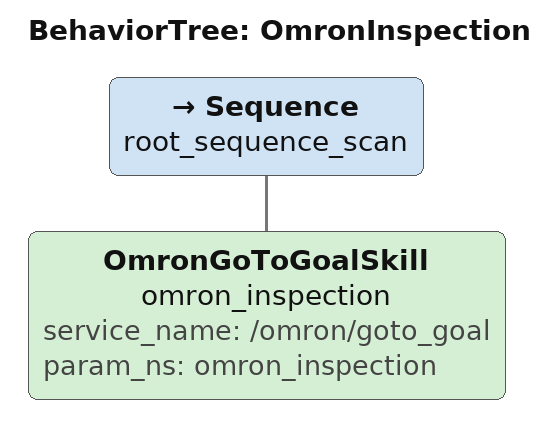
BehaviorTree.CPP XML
<root BTCPP_format="4" >
     <BehaviorTree ID="OmronInspection">
        <Sequence name="root_sequence_scan">
            <OmronGoToGoalSkill name="omron_inspection" service_name= "/omron/goto_goal" param_ns="omron_inspection"/>
        </Sequence>
     </BehaviorTree>
 </root>
